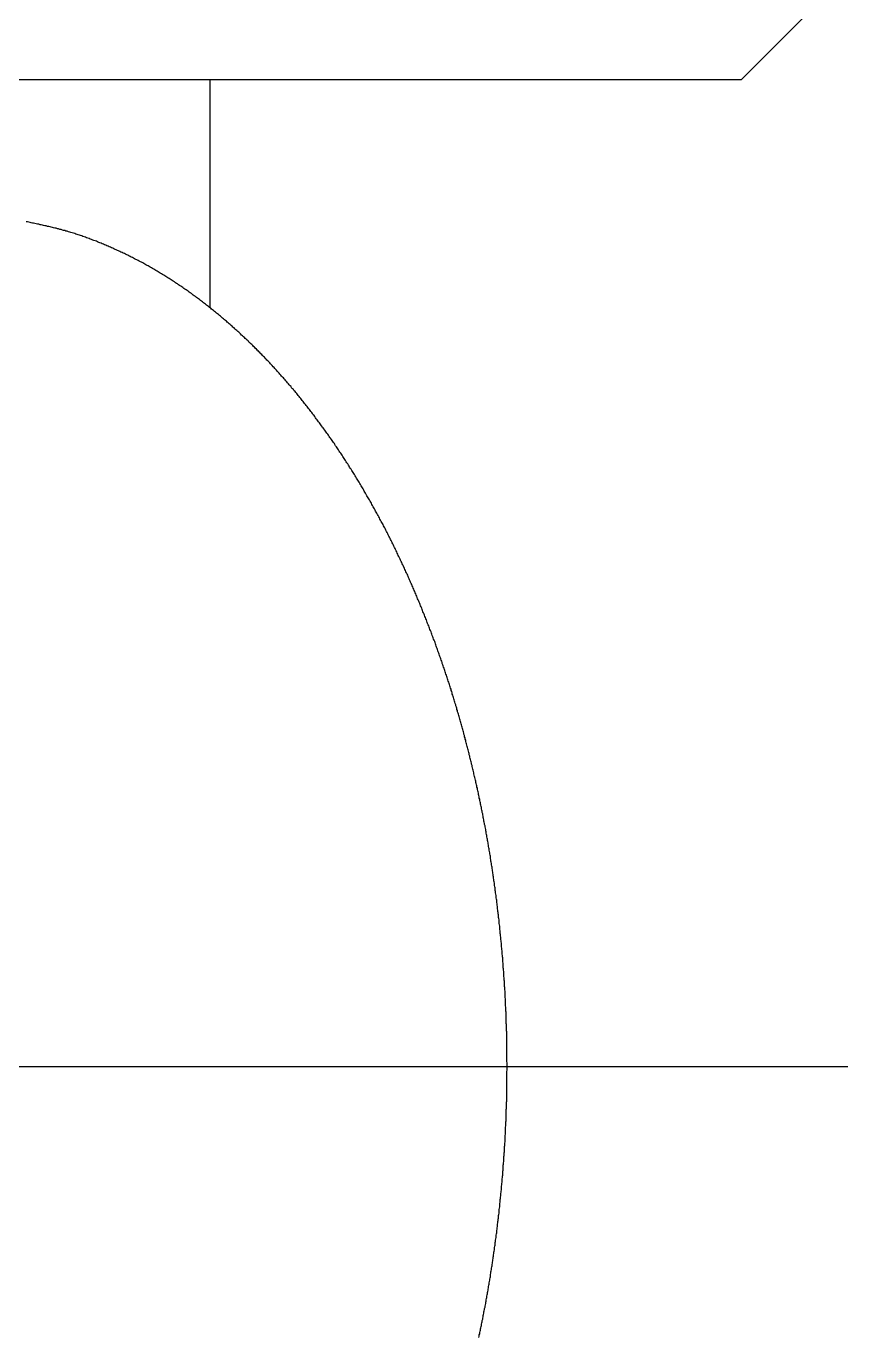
# Model space of a CAD drawing. Extents: x 10 to 146, y 10 to 437.
# Drawn here: x 126.13 to 130, y 237.28 to 243.45 of the extents above; entities that cross this region are included whole.
import ezdxf

# ---------------------------------------------------------------- set-up
doc = ezdxf.new("R2010")
doc.units = 0
doc.linetypes.add('CENTER', pattern=[50.8, 31.75, -6.35, 6.35, -6.35])
doc.layers.get('0').update_dxf_attribs({"linetype": 'CONTINUOUS'})
doc.layers.add('CENTER', color=1, linetype='CENTER')

msp = doc.modelspace()

# ---------------------------------------------------------------- linework, layer by layer
at = {"color": 7, "linetype": 'CONTINUOUS'}
for p, q in [((129.5, 243.2), (130, 243.7)), ((124.7, 243.2), (127, 243.2)), ((127, 243.2), (129.5, 243.2)), ((127, 242.1241), (127, 243.2))]:
    msp.add_line(p, q, dxfattribs=at)
at = {"color": 7}
for points in [[(128.056, 240.555, 0), (128.053, 240.561, 0), (128.051, 240.566, 0), (128.049, 240.572, 0), (128.047, 240.577, 0), (128.045, 240.583, 0), (128.043, 240.589, 0), (128.041, 240.594, 0), (128.039, 240.6, 0), (128.036, 240.606, 0), (128.034, 240.611, 0), (128.032, 240.617, 0), (128.03, 240.622, 0), (128.028, 240.628, 0), (128.026, 240.634, 0), (128.023, 240.639, 0), (128.021, 240.645, 0), (128.019, 240.65, 0), (128.017, 240.656, 0), (128.015, 240.662, 0), (128.013, 240.667, 0), (128.01, 240.673, 0), (128.008, 240.678, 0), (128.006, 240.684, 0), (128.004, 240.69, 0), (128.001, 240.695, 0), (127.999, 240.701, 0), (127.997, 240.706, 0), (127.995, 240.712, 0), (127.993, 240.718, 0), (127.99, 240.723, 0), (127.988, 240.729, 0), (127.986, 240.734, 0), (127.983, 240.74, 0), (127.981, 240.745, 0), (127.979, 240.751, 0), (127.976, 240.756, 0), (127.974, 240.762, 0), (127.972, 240.768, 0), (127.969, 240.773, 0), (127.967, 240.779, 0), (127.965, 240.784, 0), (127.962, 240.79, 0), (127.96, 240.795, 0), (127.958, 240.801, 0), (127.955, 240.806, 0), (127.953, 240.812, 0), (127.95, 240.817, 0), (127.948, 240.823, 0), (127.946, 240.828, 0), (127.943, 240.834, 0), (127.941, 240.839, 0), (127.938, 240.845, 0), (127.936, 240.85, 0), (127.933, 240.856, 0), (127.931, 240.861, 0), (127.929, 240.867, 0), (127.926, 240.872, 0), (127.924, 240.878, 0), (127.921, 240.883, 0), (127.919, 240.889, 0), (127.916, 240.894, 0), (127.914, 240.9, 0), (127.911, 240.905, 0), (127.909, 240.91, 0), (127.906, 240.916, 0), (127.903, 240.921, 0), (127.901, 240.927, 0), (127.898, 240.932, 0), (127.896, 240.938, 0), (127.893, 240.943, 0), (127.891, 240.949, 0), (127.888, 240.954, 0), (127.885, 240.959, 0), (127.883, 240.965, 0), (127.88, 240.97, 0), (127.878, 240.976, 0), (127.875, 240.981, 0), (127.872, 240.987, 0), (127.87, 240.992, 0), (127.867, 240.997, 0), (127.864, 241.003, 0), (127.862, 241.008, 0), (127.859, 241.014, 0), (127.856, 241.019, 0), (127.854, 241.024, 0), (127.851, 241.03, 0), (127.848, 241.035, 0), (127.846, 241.04, 0), (127.843, 241.046, 0), (127.84, 241.051, 0), (127.837, 241.056, 0), (127.835, 241.062, 0), (127.832, 241.067, 0), (127.829, 241.073, 0), (127.826, 241.078, 0), (127.824, 241.083, 0), (127.821, 241.089, 0), (127.818, 241.094, 0), (127.815, 241.099, 0), (127.813, 241.105, 0), (127.81, 241.11, 0), (127.807, 241.115, 0), (127.804, 241.12, 0), (127.801, 241.126, 0), (127.798, 241.131, 0), (127.796, 241.136, 0), (127.793, 241.142, 0), (127.79, 241.147, 0), (127.787, 241.152, 0), (127.784, 241.158, 0), (127.781, 241.163, 0), (127.778, 241.168, 0), (127.776, 241.173, 0), (127.773, 241.179, 0), (127.77, 241.184, 0), (127.767, 241.189, 0), (127.764, 241.194, 0), (127.761, 241.2, 0), (127.758, 241.205, 0), (127.755, 241.21, 0), (127.752, 241.215, 0), (127.749, 241.221, 0), (127.746, 241.226, 0), (127.743, 241.231, 0), (127.74, 241.236, 0), (127.737, 241.241, 0), (127.734, 241.247, 0), (127.731, 241.252, 0), (127.728, 241.257, 0), (127.725, 241.262, 0), (127.722, 241.267, 0), (127.719, 241.273, 0), (127.716, 241.278, 0), (127.713, 241.283, 0), (127.71, 241.288, 0), (127.707, 241.293, 0), (127.704, 241.299, 0), (127.7, 241.304, 0), (127.697, 241.309, 0), (127.694, 241.314, 0), (127.691, 241.319, 0), (127.688, 241.324, 0), (127.685, 241.329, 0), (127.682, 241.334, 0), (127.679, 241.34, 0), (127.675, 241.345, 0), (127.672, 241.35, 0), (127.669, 241.355, 0), (127.666, 241.36, 0), (127.663, 241.365, 0), (127.659, 241.37, 0), (127.656, 241.375, 0), (127.653, 241.38, 0), (127.65, 241.385, 0), (127.647, 241.391, 0), (127.643, 241.396, 0), (127.64, 241.401, 0), (127.637, 241.406, 0), (127.634, 241.411, 0), (127.63, 241.416, 0), (127.627, 241.421, 0), (127.624, 241.426, 0), (127.62, 241.431, 0), (127.617, 241.436, 0), (127.614, 241.441, 0), (127.61, 241.446, 0), (127.607, 241.451, 0), (127.604, 241.456, 0), (127.6, 241.461, 0), (127.597, 241.466, 0), (127.594, 241.471, 0), (127.59, 241.476, 0), (127.587, 241.481, 0), (127.584, 241.486, 0), (127.58, 241.491, 0), (127.577, 241.496, 0), (127.573, 241.501, 0), (127.57, 241.506, 0), (127.566, 241.511, 0), (127.563, 241.515, 0), (127.56, 241.52, 0), (127.556, 241.525, 0), (127.553, 241.53, 0), (127.549, 241.535, 0), (127.546, 241.54, 0), (127.542, 241.545, 0), (127.539, 241.55, 0), (127.535, 241.555, 0), (127.532, 241.56, 0), (127.528, 241.564, 0), (127.524, 241.569, 0), (127.521, 241.574, 0), (127.517, 241.579, 0), (127.514, 241.584, 0), (127.51, 241.589, 0), (127.507, 241.593, 0), (127.503, 241.598, 0), (127.499, 241.603, 0), (127.496, 241.608, 0), (127.492, 241.613, 0), (127.489, 241.618, 0), (127.485, 241.622, 0), (127.481, 241.627, 0), (127.478, 241.632, 0), (127.474, 241.637, 0), (127.47, 241.641, 0), (127.467, 241.646, 0), (127.463, 241.651, 0), (127.459, 241.656, 0), (127.456, 241.66, 0), (127.452, 241.665, 0), (127.448, 241.67, 0), (127.444, 241.675, 0), (127.441, 241.679, 0), (127.437, 241.684, 0), (127.433, 241.689, 0), (127.429, 241.693, 0), (127.426, 241.698, 0), (127.422, 241.703, 0), (127.418, 241.707, 0), (127.414, 241.712, 0), (127.41, 241.717, 0), (127.407, 241.721, 0), (127.403, 241.726, 0), (127.399, 241.731, 0), (127.395, 241.735, 0), (127.391, 241.74, 0), (127.387, 241.744, 0), (127.383, 241.749, 0), (127.38, 241.754, 0), (127.376, 241.758, 0), (127.372, 241.763, 0), (127.368, 241.767, 0), (127.364, 241.772, 0), (127.36, 241.777, 0), (127.356, 241.781, 0), (127.352, 241.786, 0), (127.348, 241.79, 0), (127.344, 241.795, 0), (127.34, 241.799, 0), (127.336, 241.804, 0), (127.332, 241.808, 0), (127.328, 241.813, 0), (127.324, 241.817, 0), (127.32, 241.822, 0), (127.316, 241.826, 0), (127.312, 241.831, 0), (127.308, 241.835, 0), (127.304, 241.839, 0), (127.3, 241.844, 0), (127.296, 241.848, 0), (127.292, 241.853, 0), (127.288, 241.857, 0), (127.284, 241.862, 0), (127.28, 241.866, 0), (127.275, 241.87, 0), (127.271, 241.875, 0), (127.267, 241.879, 0), (127.263, 241.883, 0), (127.259, 241.888, 0), (127.255, 241.892, 0), (127.25, 241.896, 0), (127.246, 241.901, 0), (127.242, 241.905, 0), (127.238, 241.909, 0), (127.234, 241.914, 0), (127.229, 241.918, 0), (127.225, 241.922, 0), (127.221, 241.926, 0), (127.217, 241.931, 0), (127.212, 241.935, 0), (127.208, 241.939, 0), (127.204, 241.943, 0), (127.2, 241.948, 0), (127.195, 241.952, 0), (127.191, 241.956, 0), (127.187, 241.96, 0), (127.182, 241.964, 0), (127.178, 241.969, 0), (127.174, 241.973, 0), (127.169, 241.977, 0), (127.165, 241.981, 0), (127.161, 241.985, 0), (127.156, 241.989, 0), (127.152, 241.993, 0), (127.147, 241.997, 0), (127.143, 242.002, 0), (127.139, 242.006, 0), (127.134, 242.01, 0), (127.13, 242.014, 0), (127.125, 242.018, 0), (127.121, 242.022, 0), (127.116, 242.026, 0), (127.112, 242.03, 0), (127.107, 242.034, 0), (127.103, 242.038, 0), (127.098, 242.042, 0), (127.094, 242.046, 0), (127.089, 242.05, 0), (127.085, 242.054, 0), (127.08, 242.058, 0), (127.076, 242.062, 0), (127.071, 242.066, 0), (127.067, 242.069, 0), (127.062, 242.073, 0), (127.057, 242.077, 0), (127.053, 242.081, 0), (127.048, 242.085, 0), (127.044, 242.089, 0), (127.039, 242.093, 0), (127.034, 242.097, 0), (127.03, 242.1, 0), (127.025, 242.104, 0), (127.02, 242.108, 0), (127.016, 242.112, 0), (127.011, 242.116, 0), (127.006, 242.119, 0), (127.002, 242.123, 0), (126.997, 242.127, 0), (126.992, 242.131, 0), (126.987, 242.134, 0), (126.983, 242.138, 0), (126.978, 242.142, 0), (126.973, 242.145, 0), (126.968, 242.149, 0), (126.964, 242.153, 0), (126.959, 242.156, 0), (126.954, 242.16, 0), (126.949, 242.164, 0), (126.945, 242.167, 0), (126.94, 242.171, 0), (126.935, 242.174, 0), (126.93, 242.178, 0), (126.925, 242.181, 0), (126.92, 242.185, 0), (126.915, 242.189, 0), (126.911, 242.192, 0), (126.906, 242.196, 0), (126.901, 242.199, 0), (126.896, 242.203, 0), (126.891, 242.206, 0), (126.886, 242.209, 0), (126.881, 242.213, 0), (126.876, 242.216, 0), (126.871, 242.22, 0), (126.866, 242.223, 0), (126.861, 242.227, 0), (126.856, 242.23, 0), (126.851, 242.233, 0), (126.846, 242.237, 0), (126.841, 242.24, 0), (126.836, 242.243, 0), (126.831, 242.247, 0), (126.826, 242.25, 0), (126.821, 242.253, 0), (126.816, 242.256, 0), (126.811, 242.26, 0), (126.806, 242.263, 0), (126.801, 242.266, 0), (126.796, 242.269, 0), (126.791, 242.273, 0), (126.786, 242.276, 0), (126.781, 242.279, 0), (126.775, 242.282, 0), (126.77, 242.285, 0), (126.765, 242.288, 0), (126.76, 242.291, 0), (126.755, 242.294, 0), (126.75, 242.298, 0), (126.744, 242.301, 0), (126.739, 242.304, 0), (126.734, 242.307, 0), (126.729, 242.31, 0), (126.724, 242.313, 0), (126.718, 242.316, 0), (126.713, 242.319, 0), (126.708, 242.322, 0), (126.703, 242.324, 0), (126.697, 242.327, 0), (126.692, 242.33, 0), (126.687, 242.333, 0), (126.682, 242.336, 0), (126.676, 242.339, 0), (126.671, 242.342, 0), (126.666, 242.345, 0), (126.66, 242.347, 0), (126.655, 242.35, 0), (126.65, 242.353, 0), (126.644, 242.356, 0), (126.639, 242.358, 0), (126.634, 242.361, 0), (126.628, 242.364, 0), (126.623, 242.367, 0), (126.617, 242.369, 0), (126.612, 242.372, 0), (126.607, 242.375, 0), (126.601, 242.377, 0), (126.596, 242.38, 0), (126.59, 242.382, 0), (126.585, 242.385, 0), (126.58, 242.387, 0), (126.574, 242.39, 0), (126.569, 242.393, 0), (126.563, 242.395, 0), (126.558, 242.398, 0), (126.552, 242.4, 0), (126.547, 242.403, 0), (126.541, 242.405, 0), (126.536, 242.407, 0), (126.53, 242.41, 0), (126.525, 242.412, 0), (126.519, 242.415, 0), (126.514, 242.417, 0), (126.508, 242.419, 0), (126.503, 242.422, 0), (126.497, 242.424, 0), (126.491, 242.426, 0), (126.486, 242.429, 0), (126.48, 242.431, 0), (126.475, 242.433, 0), (126.469, 242.435, 0), (126.464, 242.438, 0), (126.458, 242.44, 0), (126.452, 242.442, 0), (126.447, 242.444, 0), (126.441, 242.446, 0), (126.435, 242.448, 0), (126.43, 242.451, 0), (126.424, 242.453, 0), (126.418, 242.455, 0), (126.413, 242.457, 0), (126.407, 242.459, 0), (126.401, 242.461, 0), (126.396, 242.463, 0), (126.39, 242.465, 0), (126.384, 242.467, 0), (126.379, 242.468, 0), (126.373, 242.47, 0), (126.367, 242.472, 0), (126.362, 242.474, 0), (126.356, 242.476, 0), (126.35, 242.478, 0), (126.344, 242.479, 0), (126.339, 242.481, 0), (126.333, 242.483, 0), (126.327, 242.485, 0), (126.321, 242.486, 0), (126.315, 242.488, 0), (126.31, 242.489, 0), (126.304, 242.491, 0), (126.298, 242.493, 0), (126.292, 242.494, 0), (126.286, 242.496, 0), (126.281, 242.497, 0), (126.275, 242.499, 0), (126.269, 242.5, 0), (126.263, 242.501, 0), (126.257, 242.503, 0), (126.251, 242.504, 0), (126.246, 242.506, 0), (126.24, 242.507, 0), (126.234, 242.508, 0), (126.228, 242.51, 0), (126.222, 242.511, 0), (126.216, 242.512, 0), (126.21, 242.514, 0), (126.205, 242.515, 0), (126.199, 242.516, 0), (126.193, 242.518, 0), (126.187, 242.519, 0), (126.181, 242.52, 0), (126.175, 242.521, 0), (126.169, 242.523, 0), (126.163, 242.524, 0), (126.157, 242.525, 0), (126.152, 242.526, 0), (126.146, 242.528, 0), (126.14, 242.529, 0), (126.134, 242.53, 0)], [(128.397, 238.555, 0), (128.397, 238.561, 0), (128.397, 238.567, 0), (128.397, 238.572, 0), (128.396, 238.578, 0), (128.396, 238.584, 0), (128.396, 238.59, 0), (128.396, 238.596, 0), (128.396, 238.601, 0), (128.396, 238.607, 0), (128.396, 238.613, 0), (128.396, 238.619, 0), (128.396, 238.625, 0), (128.396, 238.631, 0), (128.396, 238.636, 0), (128.396, 238.642, 0), (128.396, 238.648, 0), (128.396, 238.654, 0), (128.396, 238.66, 0), (128.396, 238.665, 0), (128.395, 238.671, 0), (128.395, 238.677, 0), (128.395, 238.683, 0), (128.395, 238.689, 0), (128.395, 238.694, 0), (128.395, 238.7, 0), (128.395, 238.706, 0), (128.395, 238.712, 0), (128.395, 238.718, 0), (128.394, 238.723, 0), (128.394, 238.729, 0), (128.394, 238.735, 0), (128.394, 238.741, 0), (128.394, 238.747, 0), (128.394, 238.752, 0), (128.393, 238.758, 0), (128.393, 238.764, 0), (128.393, 238.77, 0), (128.393, 238.776, 0), (128.393, 238.782, 0), (128.392, 238.787, 0), (128.392, 238.793, 0), (128.392, 238.799, 0), (128.392, 238.805, 0), (128.392, 238.811, 0), (128.391, 238.816, 0), (128.391, 238.822, 0), (128.391, 238.828, 0), (128.391, 238.834, 0), (128.39, 238.84, 0), (128.39, 238.845, 0), (128.39, 238.851, 0), (128.389, 238.857, 0), (128.389, 238.863, 0), (128.389, 238.869, 0), (128.389, 238.874, 0), (128.388, 238.88, 0), (128.388, 238.886, 0), (128.388, 238.892, 0), (128.387, 238.898, 0), (128.387, 238.903, 0), (128.387, 238.909, 0), (128.386, 238.915, 0), (128.386, 238.921, 0), (128.386, 238.927, 0), (128.385, 238.932, 0), (128.385, 238.938, 0), (128.385, 238.944, 0), (128.384, 238.95, 0), (128.384, 238.956, 0), (128.383, 238.961, 0), (128.383, 238.967, 0), (128.383, 238.973, 0), (128.382, 238.979, 0), (128.382, 238.985, 0), (128.382, 238.99, 0), (128.381, 238.996, 0), (128.381, 239.002, 0), (128.38, 239.008, 0), (128.38, 239.014, 0), (128.379, 239.019, 0), (128.379, 239.025, 0), (128.379, 239.031, 0), (128.378, 239.037, 0), (128.378, 239.042, 0), (128.377, 239.048, 0), (128.377, 239.054, 0), (128.376, 239.06, 0), (128.376, 239.066, 0), (128.375, 239.071, 0), (128.375, 239.077, 0), (128.374, 239.083, 0), (128.374, 239.089, 0), (128.373, 239.095, 0), (128.373, 239.1, 0), (128.372, 239.106, 0), (128.372, 239.112, 0), (128.371, 239.118, 0), (128.371, 239.124, 0), (128.37, 239.129, 0), (128.37, 239.135, 0), (128.369, 239.141, 0), (128.369, 239.147, 0), (128.368, 239.152, 0), (128.368, 239.158, 0), (128.367, 239.164, 0), (128.366, 239.17, 0), (128.366, 239.176, 0), (128.365, 239.181, 0), (128.365, 239.187, 0), (128.364, 239.193, 0), (128.363, 239.199, 0), (128.363, 239.204, 0), (128.362, 239.21, 0), (128.362, 239.216, 0), (128.361, 239.222, 0), (128.36, 239.228, 0), (128.36, 239.233, 0), (128.359, 239.239, 0), (128.359, 239.245, 0), (128.358, 239.251, 0), (128.357, 239.256, 0), (128.357, 239.262, 0), (128.356, 239.268, 0), (128.355, 239.274, 0), (128.355, 239.28, 0), (128.354, 239.285, 0), (128.353, 239.291, 0), (128.352, 239.297, 0), (128.352, 239.303, 0), (128.351, 239.308, 0), (128.35, 239.314, 0), (128.35, 239.32, 0), (128.349, 239.326, 0), (128.348, 239.331, 0), (128.348, 239.337, 0), (128.347, 239.343, 0), (128.346, 239.349, 0), (128.345, 239.355, 0), (128.345, 239.36, 0), (128.344, 239.366, 0), (128.343, 239.372, 0), (128.342, 239.378, 0), (128.341, 239.383, 0), (128.341, 239.389, 0), (128.34, 239.395, 0), (128.339, 239.401, 0), (128.338, 239.406, 0), (128.338, 239.412, 0), (128.337, 239.418, 0), (128.336, 239.424, 0), (128.335, 239.429, 0), (128.334, 239.435, 0), (128.333, 239.441, 0), (128.333, 239.447, 0), (128.332, 239.452, 0), (128.331, 239.458, 0), (128.33, 239.464, 0), (128.329, 239.47, 0), (128.328, 239.475, 0), (128.328, 239.481, 0), (128.327, 239.487, 0), (128.326, 239.493, 0), (128.325, 239.498, 0), (128.324, 239.504, 0), (128.323, 239.51, 0), (128.322, 239.516, 0), (128.321, 239.521, 0), (128.32, 239.527, 0), (128.319, 239.533, 0), (128.319, 239.538, 0), (128.318, 239.544, 0), (128.317, 239.55, 0), (128.316, 239.556, 0), (128.315, 239.561, 0), (128.314, 239.567, 0), (128.313, 239.573, 0), (128.312, 239.579, 0), (128.311, 239.584, 0), (128.31, 239.59, 0), (128.309, 239.596, 0), (128.308, 239.602, 0), (128.307, 239.607, 0), (128.306, 239.613, 0), (128.305, 239.619, 0), (128.304, 239.624, 0), (128.303, 239.63, 0), (128.302, 239.636, 0), (128.301, 239.642, 0), (128.3, 239.647, 0), (128.299, 239.653, 0), (128.298, 239.659, 0), (128.297, 239.664, 0), (128.296, 239.67, 0), (128.295, 239.676, 0), (128.294, 239.682, 0), (128.293, 239.687, 0), (128.291, 239.693, 0), (128.29, 239.699, 0), (128.289, 239.704, 0), (128.288, 239.71, 0), (128.287, 239.716, 0), (128.286, 239.722, 0), (128.285, 239.727, 0), (128.284, 239.733, 0), (128.283, 239.739, 0), (128.282, 239.744, 0), (128.28, 239.75, 0), (128.279, 239.756, 0), (128.278, 239.761, 0), (128.277, 239.767, 0), (128.276, 239.773, 0), (128.275, 239.779, 0), (128.274, 239.784, 0), (128.272, 239.79, 0), (128.271, 239.796, 0), (128.27, 239.801, 0), (128.269, 239.807, 0), (128.268, 239.813, 0), (128.266, 239.818, 0), (128.265, 239.824, 0), (128.264, 239.83, 0), (128.263, 239.835, 0), (128.262, 239.841, 0), (128.26, 239.847, 0), (128.259, 239.852, 0), (128.258, 239.858, 0), (128.257, 239.864, 0), (128.255, 239.869, 0), (128.254, 239.875, 0), (128.253, 239.881, 0), (128.252, 239.886, 0), (128.25, 239.892, 0), (128.249, 239.898, 0), (128.248, 239.903, 0), (128.246, 239.909, 0), (128.245, 239.915, 0), (128.244, 239.92, 0), (128.242, 239.926, 0), (128.241, 239.932, 0), (128.24, 239.937, 0), (128.238, 239.943, 0), (128.237, 239.949, 0), (128.236, 239.954, 0), (128.234, 239.96, 0), (128.233, 239.966, 0), (128.232, 239.971, 0), (128.23, 239.977, 0), (128.229, 239.983, 0), (128.228, 239.988, 0), (128.226, 239.994, 0), (128.225, 240, 0), (128.223, 240.005, 0), (128.222, 240.011, 0), (128.221, 240.016, 0), (128.219, 240.022, 0), (128.218, 240.028, 0), (128.216, 240.033, 0), (128.215, 240.039, 0), (128.213, 240.045, 0), (128.212, 240.05, 0), (128.211, 240.056, 0), (128.209, 240.061, 0), (128.208, 240.067, 0), (128.206, 240.073, 0), (128.205, 240.078, 0), (128.203, 240.084, 0), (128.202, 240.09, 0), (128.2, 240.095, 0), (128.199, 240.101, 0), (128.197, 240.106, 0), (128.196, 240.112, 0), (128.194, 240.118, 0), (128.193, 240.123, 0), (128.191, 240.129, 0), (128.19, 240.134, 0), (128.188, 240.14, 0), (128.187, 240.146, 0), (128.185, 240.151, 0), (128.184, 240.157, 0), (128.182, 240.162, 0), (128.18, 240.168, 0), (128.179, 240.174, 0), (128.177, 240.179, 0), (128.176, 240.185, 0), (128.174, 240.19, 0), (128.173, 240.196, 0), (128.171, 240.202, 0), (128.169, 240.207, 0), (128.168, 240.213, 0), (128.166, 240.218, 0), (128.164, 240.224, 0), (128.163, 240.23, 0), (128.161, 240.235, 0), (128.16, 240.241, 0), (128.158, 240.246, 0), (128.156, 240.252, 0), (128.155, 240.257, 0), (128.153, 240.263, 0), (128.151, 240.269, 0), (128.15, 240.274, 0), (128.148, 240.28, 0), (128.146, 240.285, 0), (128.145, 240.291, 0), (128.143, 240.296, 0), (128.141, 240.302, 0), (128.139, 240.307, 0), (128.138, 240.313, 0), (128.136, 240.319, 0), (128.134, 240.324, 0), (128.133, 240.33, 0), (128.131, 240.335, 0), (128.129, 240.341, 0), (128.127, 240.346, 0), (128.126, 240.352, 0), (128.124, 240.357, 0), (128.122, 240.363, 0), (128.12, 240.368, 0), (128.118, 240.374, 0), (128.117, 240.379, 0), (128.115, 240.385, 0), (128.113, 240.39, 0), (128.111, 240.396, 0), (128.109, 240.401, 0), (128.107, 240.407, 0), (128.106, 240.412, 0), (128.104, 240.418, 0), (128.102, 240.423, 0), (128.1, 240.429, 0), (128.098, 240.434, 0), (128.096, 240.44, 0), (128.094, 240.445, 0), (128.092, 240.451, 0), (128.091, 240.456, 0), (128.089, 240.462, 0), (128.087, 240.467, 0), (128.085, 240.473, 0), (128.083, 240.478, 0), (128.081, 240.484, 0), (128.079, 240.489, 0), (128.077, 240.495, 0), (128.075, 240.5, 0), (128.073, 240.506, 0), (128.071, 240.511, 0), (128.069, 240.517, 0), (128.067, 240.522, 0), (128.065, 240.528, 0), (128.063, 240.533, 0), (128.061, 240.539, 0), (128.06, 240.544, 0), (128.058, 240.55, 0), (128.056, 240.555, 0)], [(128.264, 237.28, 0), (128.265, 237.286, 0), (128.266, 237.292, 0), (128.268, 237.297, 0), (128.269, 237.303, 0), (128.27, 237.309, 0), (128.271, 237.314, 0), (128.272, 237.32, 0), (128.274, 237.326, 0), (128.275, 237.331, 0), (128.276, 237.337, 0), (128.277, 237.343, 0), (128.278, 237.349, 0), (128.279, 237.354, 0), (128.28, 237.36, 0), (128.282, 237.366, 0), (128.283, 237.371, 0), (128.284, 237.377, 0), (128.285, 237.383, 0), (128.286, 237.388, 0), (128.287, 237.394, 0), (128.288, 237.4, 0), (128.289, 237.406, 0), (128.29, 237.411, 0), (128.291, 237.417, 0), (128.293, 237.423, 0), (128.294, 237.428, 0), (128.295, 237.434, 0), (128.296, 237.44, 0), (128.297, 237.446, 0), (128.298, 237.451, 0), (128.299, 237.457, 0), (128.3, 237.463, 0), (128.301, 237.468, 0), (128.302, 237.474, 0), (128.303, 237.48, 0), (128.304, 237.486, 0), (128.305, 237.491, 0), (128.306, 237.497, 0), (128.307, 237.503, 0), (128.308, 237.508, 0), (128.309, 237.514, 0), (128.31, 237.52, 0), (128.311, 237.526, 0), (128.312, 237.531, 0), (128.313, 237.537, 0), (128.314, 237.543, 0), (128.315, 237.549, 0), (128.316, 237.554, 0), (128.317, 237.56, 0), (128.318, 237.566, 0), (128.319, 237.572, 0), (128.319, 237.577, 0), (128.32, 237.583, 0), (128.321, 237.589, 0), (128.322, 237.594, 0), (128.323, 237.6, 0), (128.324, 237.606, 0), (128.325, 237.612, 0), (128.326, 237.617, 0), (128.327, 237.623, 0), (128.328, 237.629, 0), (128.328, 237.635, 0), (128.329, 237.64, 0), (128.33, 237.646, 0), (128.331, 237.652, 0), (128.332, 237.658, 0), (128.333, 237.663, 0), (128.333, 237.669, 0), (128.334, 237.675, 0), (128.335, 237.681, 0), (128.336, 237.686, 0), (128.337, 237.692, 0), (128.338, 237.698, 0), (128.338, 237.704, 0), (128.339, 237.709, 0), (128.34, 237.715, 0), (128.341, 237.721, 0), (128.341, 237.727, 0), (128.342, 237.732, 0), (128.343, 237.738, 0), (128.344, 237.744, 0), (128.345, 237.75, 0), (128.345, 237.755, 0), (128.346, 237.761, 0), (128.347, 237.767, 0), (128.348, 237.773, 0), (128.348, 237.779, 0), (128.349, 237.784, 0), (128.35, 237.79, 0), (128.35, 237.796, 0), (128.351, 237.802, 0), (128.352, 237.807, 0), (128.352, 237.813, 0), (128.353, 237.819, 0), (128.354, 237.825, 0), (128.355, 237.83, 0), (128.355, 237.836, 0), (128.356, 237.842, 0), (128.357, 237.848, 0), (128.357, 237.854, 0), (128.358, 237.859, 0), (128.359, 237.865, 0), (128.359, 237.871, 0), (128.36, 237.877, 0), (128.36, 237.882, 0), (128.361, 237.888, 0), (128.362, 237.894, 0), (128.362, 237.9, 0), (128.363, 237.906, 0), (128.363, 237.911, 0), (128.364, 237.917, 0), (128.365, 237.923, 0), (128.365, 237.929, 0), (128.366, 237.934, 0), (128.366, 237.94, 0), (128.367, 237.946, 0), (128.368, 237.952, 0), (128.368, 237.958, 0), (128.369, 237.963, 0), (128.369, 237.969, 0), (128.37, 237.975, 0), (128.37, 237.981, 0), (128.371, 237.986, 0), (128.371, 237.992, 0), (128.372, 237.998, 0), (128.372, 238.004, 0), (128.373, 238.01, 0), (128.373, 238.015, 0), (128.374, 238.021, 0), (128.374, 238.027, 0), (128.375, 238.033, 0), (128.375, 238.039, 0), (128.376, 238.044, 0), (128.376, 238.05, 0), (128.377, 238.056, 0), (128.377, 238.062, 0), (128.378, 238.068, 0), (128.378, 238.073, 0), (128.379, 238.079, 0), (128.379, 238.085, 0), (128.379, 238.091, 0), (128.38, 238.096, 0), (128.38, 238.102, 0), (128.381, 238.108, 0), (128.381, 238.114, 0), (128.382, 238.12, 0), (128.382, 238.125, 0), (128.382, 238.131, 0), (128.383, 238.137, 0), (128.383, 238.143, 0), (128.383, 238.149, 0), (128.384, 238.154, 0), (128.384, 238.16, 0), (128.385, 238.166, 0), (128.385, 238.172, 0), (128.385, 238.178, 0), (128.386, 238.183, 0), (128.386, 238.189, 0), (128.386, 238.195, 0), (128.387, 238.201, 0), (128.387, 238.207, 0), (128.387, 238.212, 0), (128.388, 238.218, 0), (128.388, 238.224, 0), (128.388, 238.23, 0), (128.389, 238.236, 0), (128.389, 238.241, 0), (128.389, 238.247, 0), (128.389, 238.253, 0), (128.39, 238.259, 0), (128.39, 238.265, 0), (128.39, 238.27, 0), (128.391, 238.276, 0), (128.391, 238.282, 0), (128.391, 238.288, 0), (128.391, 238.294, 0), (128.392, 238.299, 0), (128.392, 238.305, 0), (128.392, 238.311, 0), (128.392, 238.317, 0), (128.392, 238.323, 0), (128.393, 238.328, 0), (128.393, 238.334, 0), (128.393, 238.34, 0), (128.393, 238.346, 0), (128.393, 238.352, 0), (128.394, 238.358, 0), (128.394, 238.363, 0), (128.394, 238.369, 0), (128.394, 238.375, 0), (128.394, 238.381, 0), (128.394, 238.387, 0), (128.395, 238.392, 0), (128.395, 238.398, 0), (128.395, 238.404, 0), (128.395, 238.41, 0), (128.395, 238.416, 0), (128.395, 238.421, 0), (128.395, 238.427, 0), (128.395, 238.433, 0), (128.395, 238.439, 0), (128.396, 238.445, 0), (128.396, 238.45, 0), (128.396, 238.456, 0), (128.396, 238.462, 0), (128.396, 238.468, 0), (128.396, 238.474, 0), (128.396, 238.479, 0), (128.396, 238.485, 0), (128.396, 238.491, 0), (128.396, 238.497, 0), (128.396, 238.503, 0), (128.396, 238.509, 0), (128.396, 238.514, 0), (128.396, 238.52, 0), (128.396, 238.526, 0), (128.396, 238.532, 0), (128.397, 238.538, 0), (128.397, 238.543, 0), (128.397, 238.549, 0), (128.397, 238.555, 0)]]:
    msp.add_polyline3d(points, dxfattribs=at)
at = {"layer": 'CENTER', "color": 1, "linetype": 'CENTER'}
msp.add_line((113.5258, 238.555), (130, 238.555), dxfattribs=at)

doc.saveas('drawing.dxf')
